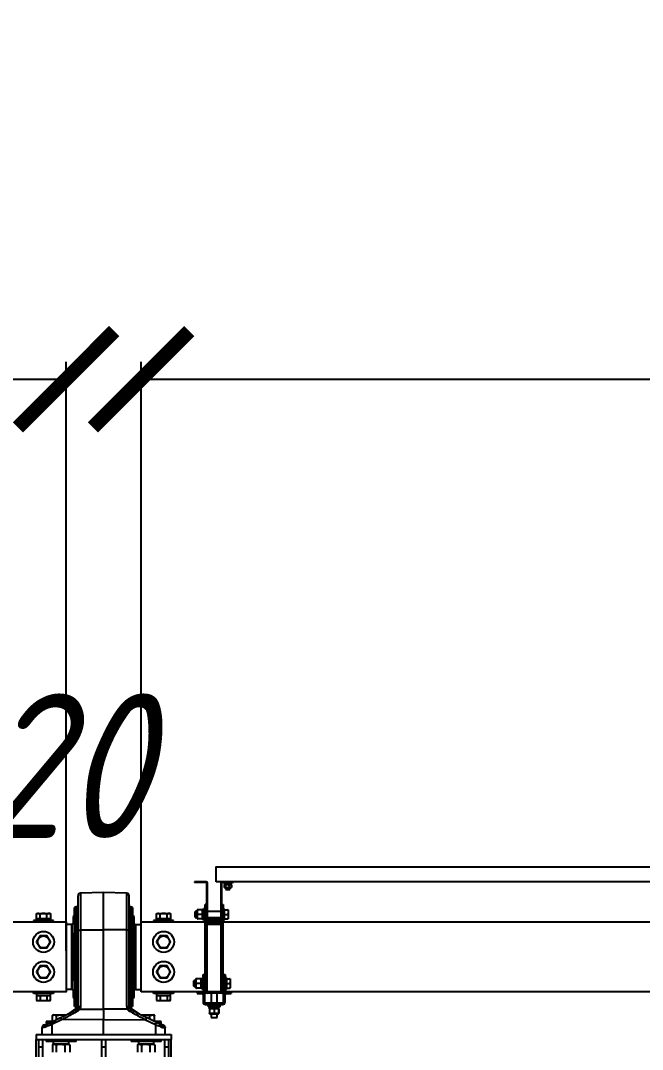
# Model space of a CAD drawing. Header units: millimetres. Extents: x -962 to 79815, y -55582 to 115780.
# Drawn here: x 55814 to 57057, y 105979 to 108034 of the extents above; entities that cross this region are included whole.
import ezdxf
from ezdxf.enums import TextEntityAlignment as Align

# ---------------------------------------------------------------- set-up
doc = ezdxf.new("R2010")
doc.units = ezdxf.units.MM
doc.layers.add('01-Dimension', color=4, linetype='Continuous')
doc.layers.add('03-Text', color=3, linetype='Continuous')
doc.styles.add('GreenexSolar', font='gbeitc.shx', dxfattribs={"width": 0.8, "height": 576.977143})
doc.dimstyles.new('GreenexSolar', dxfattribs={"dimtxt": 3, "dimasz": 1, "dimexe": 0.18, "dimexo": 0.0625, "dimgap": 0.09, "dimtad": 1, "dimtih": 1, "dimtoh": 1, "dimdec": 0, "dimzin": 0, "dimdsep": 46, "dimtxsty": 'GreenexSolar', "dimblk": 'ARCHTICK', "dimcen": 0.09, "dimclrd": 4, "dimclre": 4, "dimclrt": 3, "dimadec": 0, "dimazin": 0, "dimtfac": 1, "dimtdec": 4, "dimtofl": 0, "dimtmove": 0, "dimatfit": 3, "dimfxl": 1, "dimtolj": 1, "dimtzin": 0, "dimarcsym": 0})

# ---------------------------------------------------------------- blocks, each defined once
blk = doc.blocks.new('*U322')
at = {"color": 7, "linetype": 'Continuous', "lineweight": 25}
for p, q in [((-39, 150), (-39, 148.5)), ((-15.7, 150), (-39, 150)), ((-15.7, 148.5), (-39, 148.5)), ((-15.7, 148.5), (-15.7, 150)), ((-14.7, 72.5), (-14.7, 147.5)), ((-13.2, 147.5), (-14.7, 147.5)), ((-13.2, 72.5), (-13.2, 147.5)), ((14.7, 147.5), (13.2, 147.5)), ((13.2, 147.5), (13.2, 72.5)), ((14.7, 147.5), (14.7, 72.5)), ((15.7, 150), (15.7, 148.5)), ((39, 150), (15.7, 150)), ((39, 148.5), (15.7, 148.5)), ((19.5, 148.5), (19.5, 146.9)), ((19.5, 146.9), (35.5, 146.9)), ((20.1, 144), (20.1, 138.8)), ((21.4, 144.8), (20.6, 144.4)), ((21.1, 146.9), (21.1, 144.8)), ((27.5, 144.8), (21.1, 144.8)), ((22.6, 144), (22.6, 138.8)), ((27.5, 144.8), (28.7, 144.8)), ((33.9, 144.8), (28.7, 144.8)), ((29.9, 144), (29.9, 138.8)), ((34.4, 144.4), (33.6, 144.8)), ((33.9, 144.8), (33.9, 146.9)), ((34.9, 144), (34.4, 144.3)), ((34.9, 144), (34.9, 138.8)), ((35.5, 146.9), (35.5, 148.5)), ((39, 148.5), (39, 150)), ((20.6, 138.5), (21.4, 138)), ((21.4, 138), (33.6, 138)), ((23.5, 138), (23.5, 134.8)), ((23.5, 134.8), (24.3, 134)), ((23.5, 134.8), (31.5, 134.8)), ((30.7, 134), (24.3, 134)), ((30.7, 134), (31.5, 134.8)), ((31.5, 134.8), (31.5, 138)), ((33.6, 138), (34.4, 138.5)), ((34.4, 138.5), (34.9, 138.8)), ((-16, 104.4), (-17.8, 104.4)), ((-17.8, 96.1), (-17.8, 104.4)), ((-16, 96.1), (-16, 104.4)), ((16, 104.4), (17.8, 104.4)), ((16, 104.4), (16, 96.1)), ((17.8, 104.4), (17.8, 96.1)), ((-37.6, 91), (-38.2, 90.4)), ((-38.2, 79.6), (-38.2, 90.4)), ((-34.2, 91), (-37.6, 91)), ((-37.6, 91), (-37.6, 79)), ((-34, 94), (-34.2, 93.6)), ((-34.2, 93.6), (-34.2, 77.5)), ((-24.4, 94), (-33.2, 94)), ((-24.4, 85), (-33.2, 85)), ((-23.4, 93.6), (-23.6, 94)), ((-20.3, 94.5), (-23.4, 94.5)), ((-23.4, 75.4), (-23.4, 94.5)), ((-17.8, 97), (-20.3, 97)), ((-20.3, 96.7), (-20.3, 97)), ((-20.3, 73), (-20.3, 96.7)), ((-17.8, 96.7), (-17.8, 97)), ((-17.8, 73), (-17.8, 96.7)), ((-16, 96.1), (-17.8, 96.1)), ((-17.8, 80.3), (-17.8, 96.1)), ((-16, 80.3), (-16, 96.1)), ((-14.7, 91), (-16, 91)), ((13.2, 91), (-13.2, 91)), ((16, 91), (14.7, 91)), ((16, 96.1), (17.8, 96.1)), ((16, 96.1), (16, 80.3)), ((20.3, 97), (17.8, 97)), ((17.8, 96.1), (17.8, 80.3)), ((20.3, 96.7), (20.3, 97)), ((20.3, 73), (20.3, 96.7)), ((20.9, 93.8), (20.3, 93.2)), ((20.9, 85), (20.9, 94)), ((20.9, 94), (27.3, 94)), ((20.9, 85), (27.3, 85)), ((20.9, 76), (20.9, 85)), ((27.3, 94), (27.8, 89.5)), ((27.8, 89.5), (27.3, 85)), ((27.3, 85), (27.8, 80.5)), ((27.8, 94), (27.8, 89.5)), ((27.8, 89.5), (27.8, 80.5)), ((-38.2, 79.6), (-37.6, 79)), ((-37.6, 79), (-34.2, 79)), ((-34.2, 77.5), (-34.2, 76.4)), ((-34.2, 76.4), (-34, 76)), ((-24.4, 76), (-33.2, 76)), ((-23.6, 76), (-23.4, 76.4)), ((-23.4, 75.4), (-20.3, 75.4)), ((-20.3, 73), (-17.8, 73)), ((-16, 80.3), (-17.8, 80.3)), ((-17.8, 69.8), (-17.8, 80.3)), ((-16, 69.8), (-17.8, 69.8)), ((-17.8, -69.8), (-17.8, 69.8)), ((-16, 69.8), (-16, 80.3)), ((-16, 79), (-14.7, 79)), ((-14.7, 72.5), (-13.2, 72.5)), ((-14, 64.9), (-14, 66.7)), ((14, 66.7), (-14, 66.7)), ((-14, -72.4), (-14, 64.9)), ((14, 64.9), (-14, 64.9)), ((-13.2, 79), (13.2, 79)), ((-12.2, 71.5), (-12.2, 70)), ((12.2, 71.5), (-12.2, 71.5)), ((12.2, 70), (-12.2, 70)), ((-11.1, 74), (-11.1, 79)), ((-9.1, 74), (-11.1, 74)), ((-9.1, 74), (-9.1, 79)), ((-9, 74.1), (-9.1, 74.1)), ((-9, 74.1), (-9, 79)), ((0, 74.1), (-9, 74.1)), ((-8.8, 74.1), (-8.2, 73.5)), ((-8.6, 73.5), (-8.6, 71.5)), ((-8.6, 73.5), (8.6, 73.5)), ((-6, 70), (-6, 66.7)), ((0, 74.1), (0, 79)), ((9, 74.1), (0, 74.1)), ((6, 66.7), (6, 70)), ((8.2, 73.5), (8.8, 74.1)), ((8.6, 73.5), (8.6, 71.5)), ((9, 74.1), (9, 79)), ((9.1, 74.1), (9, 74.1)), ((9.1, 79), (9.1, 74)), ((9.1, 74), (11.1, 74)), ((11.1, 79), (11.1, 74)), ((12.2, 70), (12.2, 71.5)), ((13.2, 72.5), (14.7, 72.5)), ((14, 64.9), (14, 66.7)), ((14, -72.4), (14, 64.9)), ((14.7, 79), (16, 79)), ((16, 80.3), (17.8, 80.3)), ((16, 80.3), (16, 69.8)), ((16, 69.8), (17.8, 69.8)), ((17.8, 80.3), (17.8, 69.8)), ((17.8, 73), (20.3, 73)), ((17.8, -69.8), (17.8, 69.8)), ((20.3, 76.8), (20.9, 76.2)), ((20.9, 76), (27.3, 76)), ((27.8, 80.5), (27.3, 76)), ((27.8, 80.5), (27.8, 76)), ((-22, -41), (-22.6, -41)), ((-22.6, -65), (-22.6, -41)), ((-22, -40), (-22, -35)), ((-22, -35), (-19, -35)), ((-19, -40), (-22, -40)), ((-22, -40), (-22, -90)), ((-19, -35), (-19, -40)), ((-19, -40), (-19, -90)), ((19, -40), (19, -35)), ((19, -35), (22, -35)), ((22, -40), (19, -40)), ((19, -90), (19, -40)), ((22, -35), (22, -40)), ((22, -90), (22, -40)), ((24.5, -41), (22, -41)), ((24.5, -65), (24.5, -41)), ((-39.9, -47), (-40.5, -47.6)), ((-40.5, -58.4), (-40.5, -47.6)), ((-40.5, -58.4), (-39.9, -59)), ((-36.5, -47), (-39.9, -47)), ((-39.9, -47), (-39.9, -59)), ((-39.9, -59), (-36.5, -59)), ((-36.3, -44), (-36.5, -44.4)), ((-36.5, -44.4), (-36.5, -53.2)), ((-36.5, -53.2), (-36.5, -61.6)), ((-36.5, -61.6), (-36.3, -62)), ((-36.2, -44), (-35.5, -43.9)), ((-26.7, -43.9), (-35.5, -43.9)), ((-26.7, -44.1), (-35.5, -44.1)), ((-26.7, -53.3), (-35.5, -53.3)), ((-26.7, -43.9), (-26, -44)), ((-25.7, -44.4), (-25.9, -44)), ((-25.9, -62), (-25.7, -61.6)), ((-22.6, -43.5), (-25.7, -43.5)), ((-25.7, -62.6), (-25.7, -43.5)), ((-17.8, -47), (-19, -47)), ((-19, -59), (-17.8, -59)), ((19, -47), (17.8, -47)), ((17.8, -59), (19, -59)), ((25.1, -44.2), (24.5, -44.8)), ((24.5, -61.2), (25.1, -61.8)), ((25.1, -43.9), (31.5, -43.9)), ((25.1, -44.1), (25.1, -43.9)), ((25.1, -44.1), (31.5, -44.1)), ((25.1, -53.3), (25.1, -44.1)), ((25.1, -53.3), (31.5, -53.3)), ((25.1, -62.1), (25.1, -53.3)), ((31.5, -43.9), (31.6, -43.9)), ((32, -44), (31.5, -44.1)), ((31.5, -44.1), (32, -48.7)), ((32, -48.7), (31.5, -53.3)), ((32, -44), (32, -48.7)), ((32, -44), (32, -44)), ((32, -48.7), (32, -57.7)), ((32, -57.7), (32, -62)), ((-36.3, -62), (-36.3, -62)), ((-26.7, -62.1), (-35.5, -62.1)), ((-34, -70), (-34, -73)), ((-34, -70), (-24, -70)), ((-34, -73), (-24, -73)), ((-25.9, -62), (-25.9, -62)), ((-25.7, -62.6), (-22.6, -62.6)), ((-24, -73), (-24, -70)), ((-22.6, -65), (-22, -65)), ((14, -72.4), (-14, -72.4)), ((-6, -72.4), (-6, -92)), ((6, -92), (6, -72.4)), ((22, -65), (24.5, -65)), ((24, -73), (24, -70)), ((24, -70), (34, -70)), ((24, -73), (34, -73)), ((25.1, -62.1), (31.5, -62.1)), ((31.5, -62.1), (32, -62)), ((34, -70), (34, -73)), ((-22, -90), (-19, -90)), ((-17, -92), (-17, -95)), ((-17, -92), (17, -92)), ((-17, -95), (17, -95)), ((-12, -97.1), (-12, -99.6)), ((12, -97.1), (-12, -97.1)), ((12, -99.6), (-12, -99.6)), ((-9.6, -99.6), (-9.6, -102.7)), ((9.6, -102.7), (-9.6, -102.7)), ((-8.6, -102.7), (-9, -102.9)), ((-6, -95), (-6, -97.1)), ((6, -97.1), (6, -95)), ((9, -102.9), (8.6, -102.7)), ((9.6, -102.7), (9.6, -99.6)), ((12, -99.6), (12, -97.1)), ((17, -95), (17, -92)), ((19, -90), (22, -90)), ((-9.2, -103.7), (-9.2, -112.5)), ((-9, -102.9), (-9, -102.9)), ((-9, -103.7), (-9, -112.5)), ((-9, -113.3), (-8.6, -113.5)), ((-9, -113.3), (-9, -113.3)), ((-8.6, -113.5), (0, -113.5)), ((-6, -113.5), (-6, -120.9)), ((-6, -120.9), (-5.4, -121.5)), ((-6, -120.9), (6, -120.9)), ((5.4, -121.5), (-5.4, -121.5)), ((0, -103.7), (0, -112.5)), ((0, -113.5), (8.6, -113.5)), ((5.4, -121.5), (6, -120.9)), ((6, -120.9), (6, -113.5)), ((8.6, -113.5), (9, -113.3)), ((9, -102.9), (9, -102.9)), ((9, -103.7), (9, -112.5)), ((9, -103.7), (9.2, -103.7)), ((9.2, -112.5), (9, -112.5)), ((9, -113.3), (9, -113.3)), ((9.2, -103.7), (9.2, -112.5))]:
    blk.add_line(p, q, dxfattribs=at)
at = {"color": 7, "linetype": 'Continuous', "lineweight": 25, "flags": 128}
for points in [[(27.5, 144.8), (27.1, 145.5), (26.7, 146.2), (26.3, 146.9)], [(27.5, 146.9), (27.9, 146.2), (28.3, 145.5), (28.7, 144.8)]]:
    blk.add_lwpolyline(points, dxfattribs=at)
at = {"color": 7, "linetype": 'Continuous', "lineweight": 25}
for centre, radius, start, end in [((-15.7, 147.5), 2.5, 0, 90), ((-15.7, 147.5), 1, 0, 90), ((15.7, 147.5), 2.5, 90, 180), ((15.7, 147.5), 1, 90, 180), ((-12.2, 72.5), 2.5, 180, 270), ((-12.2, 72.5), 1, 180, 270), ((-8.6, 74), 2.5, 180, 270), ((-8.6, 74), 0.5, 180, 270), ((8.6, 74), 2.5, 270, 0), ((8.6, 74), 0.5, 270, 0), ((12.2, 72.5), 1, 270, 0), ((12.2, 72.5), 2.5, 270, 0), ((-24, -75), 5, 66.4218, 90), ((-24, -75), 2, 0, 90), ((24, -75), 5, 90, 113.5782), ((24, -75), 2, 90, 180), ((-17, -90), 5, 180, 270), ((-17, -90), 2, 180, 270), ((17, -90), 2, 270, 0), ((17, -90), 5, 270, 0)]:
    blk.add_arc(centre, radius, start, end, dxfattribs=at)
for centre, major_axis, ratio, start_param, end_param in [((-14, 69.8), (0, 4.87), 0.780501, 1.570796, 3.141593), ((-14, 69.8), (0, 3.09), 0.646833, 1.570796, 3.141593), ((14, 69.8), (0, 3.09), 0.646833, 3.141593, 4.712389), ((14, 69.8), (0, 4.87), 0.780501, 3.141593, 4.712389), ((-14, -69.8), (3.8, 0), 0.692855, 3.141593, 4.712389), ((14, -69.8), (3.8, 0), 0.692855, 4.712389, 6.283185)]:
    blk.add_ellipse(centre, major_axis=major_axis, ratio=ratio, start_param=start_param, end_param=end_param, dxfattribs=at)
for points, knots in [([(20.1, 144), (20.3, 144.2), (20.8, 144.5), (21.6, 144.7), (22.2, 144.3), (22.6, 144)], [0, 0, 0, 0, 0.264872, 0.535502, 1, 1, 1, 1]), ([(22.6, 144), (22.9, 144.1), (24.4, 144.5), (26.9, 144.7), (29, 144.2), (29.9, 144)], [0, 0, 0, 0, 0.1319, 0.636262, 1, 1, 1, 1]), ([(29.9, 144), (30.4, 144.2), (31.2, 144.5), (32.9, 144.7), (34.1, 144.3), (34.9, 144)], [0, 0, 0, 0, 0.264964, 0.53545, 1, 1, 1, 1]), ([(22.6, 138.8), (22.3, 138.6), (21.9, 138.3), (21.1, 138.1), (20.5, 138.5), (20.1, 138.8)], [0, 0, 0, 0, 0.264872, 0.535487, 1, 1, 1, 1]), ([(29.9, 138.8), (29, 138.6), (26.9, 138.1), (24.4, 138.3), (22.9, 138.7), (22.6, 138.8)], [0, 0, 0, 0, 0.363738, 0.8681, 1, 1, 1, 1]), ([(34.9, 138.8), (34.4, 138.6), (33.6, 138.3), (31.9, 138.1), (30.7, 138.5), (29.9, 138.8)], [0, 0, 0, 0, 0.264802, 0.535451, 1, 1, 1, 1]), ([(-33.2, 85), (-33.3, 85.4), (-33.7, 86.5), (-34, 88.4), (-34, 91.1), (-33.5, 92.9), (-33.2, 94)], [0, 0, 0, 0, 0.131004, 0.38054, 0.636178, 1, 1, 1, 1]), ([(-33.2, 94), (-33.4, 94), (-33.9, 94), (-33.9, 94), (-34, 94)], [0, 0, 0, 0, 0.529255, 1, 1, 1, 1]), ([(-33.2, 76), (-33.4, 76.8), (-33.9, 78.4), (-34.1, 80.7), (-33.8, 82.9), (-33.4, 84.3), (-33.2, 85)], [0, 0, 0, 0, 0.264605, 0.534949, 0.765344, 1, 1, 1, 1]), ([(-24.4, 94), (-24.1, 92.9), (-23.6, 91.1), (-23.6, 88.4), (-23.9, 86.5), (-24.3, 85.4), (-24.4, 85)], [0, 0, 0, 0, 0.363821, 0.613049, 0.868997, 1, 1, 1, 1]), ([(-23.6, 94), (-23.6, 94), (-23.6, 94), (-23.8, 94), (-24.2, 94), (-24.4, 94)], [0, 0, 0, 0, 0.069976, 0.530727, 1, 1, 1, 1]), ([(-24.4, 85), (-24.2, 84.2), (-23.7, 82.6), (-23.5, 80.3), (-23.8, 78.1), (-24.2, 76.7), (-24.4, 76)], [0, 0, 0, 0, 0.264605, 0.534949, 0.765344, 1, 1, 1, 1]), ([(27.8, 94), (27.7, 94), (27.7, 94), (27.4, 94), (27.3, 94)], [0, 0, 0, 0, 0.746933, 1, 1, 1, 1]), ([(-34, 76), (-34, 76), (-34, 76), (-33.8, 76), (-33.4, 76), (-33.2, 76)], [0, 0, 0, 0, 0.069976, 0.530727, 1, 1, 1, 1]), ([(-24.4, 76), (-24.2, 76), (-23.7, 76), (-23.7, 76), (-23.6, 76)], [0, 0, 0, 0, 0.5292553, 1, 1, 1, 1]), ([(27.3, 76), (27.4, 76), (27.7, 76), (27.7, 76), (27.8, 76)], [0, 0, 0, 0, 0.253067, 1, 1, 1, 1]), ([(-35.5, -44.1), (-35.6, -44.1), (-35.9, -44.1), (-36.3, -44), (-36.2, -44), (-36.2, -44)], [0, 0, 0, 0, 0.2511123, 0.7294317, 1, 1, 1, 1]), ([(-35.5, -53.3), (-35.7, -52.5), (-36.2, -50.9), (-36.4, -48.5), (-36.1, -46.2), (-35.7, -44.8), (-35.5, -44.1)], [0, 0, 0, 0, 0.264605, 0.534949, 0.765344, 1, 1, 1, 1]), ([(-35.5, -62.1), (-35.7, -61.4), (-36.2, -59.8), (-36.4, -57.5), (-36.1, -55.3), (-35.7, -53.9), (-35.5, -53.3)], [0, 0, 0, 0, 0.264605, 0.534949, 0.765344, 1, 1, 1, 1]), ([(-26, -44), (-26, -44), (-25.9, -44), (-26.2, -44.1), (-26.6, -44.1), (-26.7, -44.1)], [0, 0, 0, 0, 0.258252, 0.74888, 1, 1, 1, 1]), ([(-26.7, -44.1), (-26.5, -44.9), (-26, -46.5), (-25.8, -48.9), (-26.1, -51.2), (-26.5, -52.6), (-26.7, -53.3)], [0, 0, 0, 0, 0.264605, 0.534949, 0.765344, 1, 1, 1, 1]), ([(-26.7, -53.3), (-26.5, -54), (-26, -55.6), (-25.8, -57.9), (-26.1, -60.1), (-26.5, -61.4), (-26.7, -62.1)], [0, 0, 0, 0, 0.264605, 0.534949, 0.765344, 1, 1, 1, 1]), ([(31.5, -53.3), (31.6, -53.6), (31.9, -55.1), (31.9, -56.6), (32, -57.7)], [0, 0, 0, 0, 0.2530667, 1, 1, 1, 1]), ([(32, -57.7), (31.9, -59.1), (31.8, -60.6), (31.5, -62.1), (31.5, -62.1)], [0, 0, 0, 0, 0.973005, 1, 1, 1, 1]), ([(-36.2, -62), (-36.2, -62), (-36.3, -62), (-35.9, -62.1), (-35.6, -62.1), (-35.5, -62.1)], [0, 0, 0, 0, 0.19146, 0.726267, 1, 1, 1, 1]), ([(-26.7, -62.1), (-26.6, -62.1), (-26.3, -62.1), (-25.9, -62), (-26, -62), (-26, -62)], [0, 0, 0, 0, 0.273726, 0.795121, 1, 1, 1, 1]), ([(-9.2, -103.7), (-9.2, -103.5), (-9.1, -103.1), (-9, -103), (-9, -103)], [0, 0, 0, 0, 0.578358, 1, 1, 1, 1]), ([(-9, -113.3), (-9, -113.2), (-9.1, -113.1), (-9.2, -112.7), (-9.2, -112.5)], [0, 0, 0, 0, 0.487354, 1, 1, 1, 1]), ([(-9, -103.7), (-8.2, -103.5), (-6.6, -103), (-4.3, -102.8), (-2.1, -103.1), (-0.7, -103.5), (0, -103.7)], [0, 0, 0, 0, 0.264605, 0.534949, 0.765344, 1, 1, 1, 1]), ([(-9, -103), (-9, -103), (-9, -102.9), (-9, -103.2), (-9, -103.6), (-9, -103.7)], [0, 0, 0, 0, 0.226291, 0.738059, 1, 1, 1, 1]), ([(0, -112.5), (-0.8, -112.7), (-2.4, -113.2), (-4.7, -113.4), (-6.9, -113.1), (-8.3, -112.7), (-9, -112.5)], [0, 0, 0, 0, 0.264605, 0.534949, 0.765344, 1, 1, 1, 1]), ([(-9, -112.5), (-9, -112.6), (-9, -112.9), (-9, -113.3), (-9, -113.2), (-9, -113.2)], [0, 0, 0, 0, 0.261933, 0.760864, 1, 1, 1, 1]), ([(0, -103.7), (0.8, -103.5), (2.4, -103), (4.7, -102.8), (6.9, -103.1), (8.3, -103.5), (9, -103.7)], [0, 0, 0, 0, 0.264605, 0.534949, 0.765344, 1, 1, 1, 1]), ([(9, -112.5), (8.2, -112.7), (6.6, -113.2), (4.3, -113.4), (2.1, -113.1), (0.7, -112.7), (0, -112.5)], [0, 0, 0, 0, 0.264605, 0.534949, 0.765344, 1, 1, 1, 1]), ([(9, -103.7), (9, -103.6), (9, -103.3), (9, -102.9), (9, -103), (9, -103)], [0, 0, 0, 0, 0.261933, 0.760864, 1, 1, 1, 1]), ([(9.2, -103.7), (9.2, -103.5), (9.1, -103.1), (9, -103), (9, -103)], [0, 0, 0, 0, 0.578358, 1, 1, 1, 1]), ([(9, -113.2), (9, -113.2), (9, -113.3), (9, -113), (9, -112.6), (9, -112.5)], [0, 0, 0, 0, 0.226291, 0.738059, 1, 1, 1, 1]), ([(9, -113.3), (9, -113.2), (9.1, -113.1), (9.2, -112.7), (9.2, -112.5)], [0, 0, 0, 0, 0.487354, 1, 1, 1, 1])]:
    blk.add_open_spline(points, degree=3, knots=knots, dxfattribs=at)
blk = doc.blocks.new('*U107')
at = {"color": 7, "linetype": 'Continuous', "lineweight": 25}
for p, q in [((0, 128.5), (-46.1, 127.3)), ((46.1, 127.3), (0, 128.5)), ((0, 54.3), (0, 128.5)), ((-51, 51.7), (-51, 122.3)), ((51, 51.7), (51, 122.3)), ((-58, 0), (-58, 99)), ((-54.7, 99.7), (-56.3, 99.5)), ((56.3, 99.5), (54.7, 99.7)), ((58, 99), (58, 0)), ((-64, 64.2), (-64, 48.6)), ((-63.5, 64.2), (-63.5, 48.6)), ((-62.5, 47.1), (-62.5, 65.3)), ((-58, 82.1), (-61, 81)), ((-61, 81), (-61, 68)), ((61, 81), (58, 82.1)), ((61, 68), (61, 81)), ((62.5, 47.1), (62.5, 65.3)), ((63.5, 48.6), (63.5, 64.2)), ((64, 64.2), (64, 48.6)), ((-64, 46.2), (-64, -46.2)), ((-61.4, 46.2), (-64, 46.2)), ((-61, 44.2), (-61, -44.2)), ((-51, -101.2), (-51, 51.7)), ((-46.1, 53.8), (0, 54.3)), ((-46.1, 53.8), (-46.1, -99.1)), ((0, -104.1), (0, 54.3)), ((46.1, 53.8), (0, 54.3)), ((46.1, 53.8), (46.1, -99.1)), ((51, -101.2), (51, 51.7)), ((61, -44.2), (61, 44.2)), ((61.4, 46.2), (64, 46.2)), ((64, 46.2), (64, -46.2)), ((-56.3, 0), (-58, 0)), ((-58, -99), (-58, 0)), ((-56.3, 0), (-54.7, 0)), ((-51, 0), (-54.7, 0)), ((51, 0), (54.7, 0)), ((56.3, 0), (54.7, 0)), ((56.3, 0), (58, 0)), ((58, 0), (58, -99)), ((-61.4, -46.2), (-64, -46.2)), ((-64, -48.6), (-64, -64.2)), ((-63.5, -48.6), (-63.5, -64.2)), ((-62.5, -65.3), (-62.5, -47.1)), ((61.4, -46.2), (64, -46.2)), ((62.5, -65.3), (62.5, -47.1)), ((63.5, -64.2), (63.5, -48.6)), ((64, -48.6), (64, -64.2)), ((-61, -68), (-61, -81)), ((-61, -81), (-58, -82.1)), ((58, -82.1), (61, -81)), ((61, -81), (61, -68)), ((-53.2, -101.7), (-71.5, -114.1)), ((-56.3, -99.5), (-54.7, -99.7)), ((-51.3, -102.8), (-51, -101.2)), ((51.3, -102.8), (51, -101.2)), ((53.2, -101.7), (71.5, -114.1)), ((54.7, -99.7), (56.3, -99.5)), ((-105.6, -130.8), (-86, -121.2)), ((-102.1, -128.6), (-102.1, -116.7)), ((-99.8, -115.9), (-101.6, -116.5)), ((-99.8, -115.9), (-98.2, -115.9)), ((-98.2, -115.9), (-85.8, -115.9)), ((-94.4, -125.3), (-94.4, -116.7)), ((-85.8, -115.9), (-75.1, -115.9)), ((-77.3, -116.9), (-77.3, -116.7)), ((-51.8, -103.7), (-51.3, -102.8)), ((-47.8, -104.4), (0, -104.1)), ((47.8, -104.4), (0, -104.1)), ((51.8, -103.7), (51.3, -102.8)), ((75, -115.9), (84.2, -115.9)), ((84.2, -115.9), (97.4, -115.9)), ((105.6, -130.8), (86, -121.2)), ((92.7, -124.5), (92.7, -116.7)), ((97.4, -115.9), (99.8, -115.9)), ((101.6, -116.5), (99.8, -115.9)), ((102.1, -116.7), (101.6, -116.5)), ((102.1, -128.6), (102.1, -116.7)), ((-123, -155), (-123, -140.9)), ((-115, -129.1), (-115, -133.1)), ((-102.2, -129.1), (-115, -129.1)), ((-110.4, -133.1), (-115, -133.1)), ((-113.2, -134.6), (-113.4, -134.8)), ((-112.5, -134.2), (-113.3, -134.7)), ((-112.4, -134.1), (-112.5, -134.2)), ((-83.9, -125.7), (-103.5, -135.2)), ((-103.5, -135.2), (-103.5, -155)), ((-101.1, -128.6), (-102.1, -128.6)), ((0, -125.2), (-83.9, -125.7)), ((0, -125.2), (83.9, -125.7)), ((0, -155), (0, -125.2)), ((83.9, -125.7), (103.5, -135.2)), ((102.1, -128.6), (101.1, -128.6)), ((115, -129.1), (102.2, -129.1)), ((103.5, -135.2), (103.5, -155)), ((115, -133.1), (110.5, -133.1)), ((113.3, -134.7), (112.5, -134.2)), ((113.4, -134.8), (113.2, -134.6)), ((113.2, -134.6), (113.2, -134.7)), ((115, -133.1), (115, -129.1)), ((122.9, -140.9), (123, -140.9)), ((123, -155), (123, -140.9)), ((-135, -155), (-135, -165)), ((-135, -155), (135, -155)), ((135, -155), (135, -165)), ((-135, -165), (135, -165)), ((-135, -330), (-135, -165)), ((-130, -165), (-130, -180)), ((-122, -180), (-130, -180)), ((-130, -180), (-130, -315)), ((-122, -165), (-122, -180)), ((-122, -180), (-122, -315)), ((-115, -165), (-115, -169)), ((-103.3, -169), (-115, -169)), ((-55, -169), (-103.3, -169)), ((-102.3, -175.6), (-102.3, -190.4)), ((-99.6, -174), (-101.8, -175.3)), ((-100.5, -169), (-100.5, -174)), ((-69.5, -174), (-100.5, -174)), ((-94.5, -175.6), (-94.5, -190.4)), ((-77.2, -175.6), (-77.2, -190.4)), ((-68.2, -175.3), (-70.4, -174)), ((-69.5, -174), (-69.5, -169)), ((-67.7, -175.6), (-68.2, -175.3)), ((-67.7, -175.6), (-67.7, -190.4)), ((-55, -169), (-55, -165)), ((-4, -165), (-4, -180)), ((4, -180), (-4, -180)), ((-4, -180), (-4, -315)), ((4, -165), (4, -180)), ((4, -180), (4, -315)), ((55, -165), (55, -169)), ((66.7, -169), (55, -169)), ((115, -169), (66.7, -169)), ((67.7, -175.6), (67.7, -190.4)), ((70.4, -174), (68.2, -175.3)), ((69.5, -169), (69.5, -174)), ((100.5, -174), (69.5, -174)), ((75.5, -175.6), (75.5, -190.4)), ((92.8, -175.6), (92.8, -190.4)), ((101.8, -175.3), (99.6, -174)), ((100.5, -174), (100.5, -169)), ((102.3, -175.6), (101.8, -175.3)), ((102.3, -175.6), (102.3, -190.4)), ((115, -169), (115, -165)), ((122, -165), (122, -180)), ((130, -180), (122, -180)), ((122, -180), (122, -315)), ((130, -165), (130, -180)), ((130, -180), (130, -315)), ((135, -330), (135, -165))]:
    blk.add_line(p, q, dxfattribs=at)
at = {"color": 8, "linetype": 'Continuous', "lineweight": 25}
for p, q in [((-46.1, 127.3), (-46.1, 53.8)), ((46.1, 127.3), (46.1, 53.8)), ((-56.3, 99.5), (-56.3, 0)), ((-54.7, 0), (-54.7, 99.7)), ((54.7, 99.7), (54.7, 0)), ((56.3, 0), (56.3, 99.5)), ((-56.3, 0), (-56.3, -99.5)), ((-54.7, -99.7), (-54.7, 0)), ((54.7, 0), (54.7, -99.7)), ((56.3, -99.5), (56.3, 0)), ((-53.2, -101.7), (-53.1, -101.7))]:
    blk.add_line(p, q, dxfattribs=at)
for p, q in [((-133.9, 77), (-133.9, 87)), ((-133.9, 87), (-106.1, 87)), ((-133.9, 86.1), (-131.8, 87)), ((-126.9, 77), (-126.9, 86.1)), ((-113.1, 77), (-113.1, 87)), ((-106.1, 86.1), (-108.2, 87)), ((-106.1, 87), (-106.1, 77)), ((106.1, 77), (106.1, 87)), ((106.1, 87), (133.9, 87)), ((106.1, 86.1), (108.2, 87)), ((113.1, 77), (113.1, 86.1)), ((126.9, 77), (126.9, 87)), ((133.9, 86.1), (131.8, 87)), ((133.9, 87), (133.9, 77)), ((-100, 73), (-140, 73)), ((-140, 73), (-140, 70)), ((-133.9, 73), (-133.9, 77)), ((-133.9, 77), (-106.1, 77)), ((-106.1, 77), (-106.1, 73)), ((-100, 70), (-100, 73)), ((-64, 65), (-75, 65)), ((64, 65), (75, 65)), ((140, 73), (100, 73)), ((100, 73), (100, 70)), ((106.1, 73), (106.1, 77)), ((106.1, 77), (133.9, 77)), ((133.9, 77), (133.9, 73)), ((140, 70), (140, 73)), ((-140, -73), (-140, -70)), ((-100, -73), (-140, -73)), ((-133.9, -73), (-133.9, -77)), ((-133.9, -77), (-106.1, -77)), ((-133.9, -77), (-133.9, -87)), ((-126.9, -77), (-126.9, -86.1)), ((-113.1, -77), (-113.1, -87)), ((-106.1, -77), (-106.1, -73)), ((-106.1, -87), (-106.1, -77)), ((-100, -70), (-100, -73)), ((-64, -65), (-75, -65)), ((64, -65), (75, -65)), ((100, -73), (100, -70)), ((140, -73), (100, -73)), ((106.1, -73), (106.1, -77)), ((106.1, -77), (133.9, -77)), ((106.1, -77), (106.1, -87)), ((113.1, -77), (113.1, -86.1)), ((126.9, -77), (126.9, -87)), ((133.9, -77), (133.9, -73)), ((133.9, -87), (133.9, -77)), ((140, -70), (140, -73)), ((-133.9, -86.1), (-131.8, -87)), ((-133.9, -87), (-106.1, -87)), ((-106.1, -86.1), (-108.2, -87)), ((106.1, -86.1), (108.2, -87)), ((106.1, -87), (133.9, -87)), ((133.9, -86.1), (131.8, -87))]:
    blk.add_line(p, q)
for points in [[(-126.9, 42), (-133.9, 30), (-126.9, 18), (-113.1, 18), (-106.1, 30), (-113.1, 42)], [(113.1, 42), (106.1, 30), (113.1, 18), (126.9, 18), (133.9, 30), (126.9, 42)], [(-126.9, -18), (-133.9, -30), (-126.9, -42), (-113.1, -42), (-106.1, -30), (-113.1, -18)], [(113.1, -18), (106.1, -30), (113.1, -42), (126.9, -42), (133.9, -30), (126.9, -18)]]:
    blk.add_lwpolyline(points, close=True)
at = {"color": 7, "linetype": 'Continuous', "lineweight": 25, "flags": 128}
for points in [[(-51, 51.7), (-50.9, 52.1), (-50.6, 52.5), (-50.2, 52.8), (-49.6, 53.2), (-48.8, 53.4), (-48, 53.6), (-47.1, 53.7), (-46.1, 53.8)], [(51, 51.7), (50.9, 52.1), (50.6, 52.5), (50.2, 52.8), (49.6, 53.2), (48.8, 53.4), (48, 53.6), (47.1, 53.7), (46.1, 53.8)], [(-51.3, -102.8), (-51.1, -102.5), (-50.8, -102.3), (-50.4, -102.1), (-49.8, -102.1), (-49.1, -102), (-48.4, -102.1), (-47.6, -102.3), (-46.8, -102.5)], [(-51, -101.2), (-50.9, -100.8), (-50.6, -100.4), (-50.2, -100), (-49.6, -99.7), (-48.8, -99.4), (-48, -99.2), (-47.1, -99.1), (-46.1, -99.1)], [(51, -101.2), (50.9, -100.8), (50.6, -100.4), (50.2, -100), (49.6, -99.7), (48.8, -99.4), (48, -99.2), (47.1, -99.1), (46.1, -99.1)], [(51.3, -102.8), (51.1, -102.5), (50.8, -102.3), (50.4, -102.1), (49.8, -102.1), (49.1, -102), (48.4, -102.1), (47.6, -102.3), (46.8, -102.5)], [(-51.8, -103.7), (-51.6, -103.5), (-51.3, -103.4), (-50.9, -103.4), (-50.4, -103.4), (-49.8, -103.5), (-49.1, -103.7), (-48.5, -104), (-47.8, -104.4)], [(51.8, -103.7), (51.6, -103.5), (51.3, -103.4), (50.9, -103.4), (50.4, -103.4), (49.8, -103.5), (49.1, -103.7), (48.5, -104), (47.8, -104.4)], [(-122.9, -139.7), (-122.9, -139.9), (-123, -140.9)], [(-118.1, -135.9), (-119.1, -136), (-120, -136.3)], [(118.1, -135.9), (119.1, -136), (120, -136.3)], [(122.9, -139.7), (122.9, -139.9), (123, -140.9)]]:
    blk.add_lwpolyline(points, dxfattribs=at)
for centre in [(-120, 30), (120, 30), (-120, -30), (120, -30)]:
    blk.add_circle(centre, 21)
at = {"color": 7, "linetype": 'Continuous', "lineweight": 25}
for centre in [(-120, 30), (120, 30), (-120, -30), (120, -30)]:
    blk.add_circle(centre, 12, dxfattribs=at)
for centre, radius, start, end in [((-46, 122.3), 5, 91.5, 180), ((46, 122.3), 5, 0, 88.5), ((-55, 103.7), 4, 275, 0), ((55, 103.7), 4, 180, 265), ((-56, 95.5), 4, 95, 120), ((56, 95.5), 4, 60, 85), ((-64, 68), 3, 270.75, 329.402), ((-64, 67.9), 3.74, 270.5914, 277.3892), ((64, 68), 3, 210.598, 269.25), ((64, 67.9), 3.74, 262.6108, 269.4086), ((-64, 53.5), 4.93, 270.444, 275.6021), ((64, 53.5), 4.93, 264.3979, 269.556), ((-64, -53.5), 4.93, 84.3979, 89.556), ((64, -53.5), 4.93, 90.444, 95.6021), ((-64, -67.9), 3.74, 82.6108, 89.4086), ((-64, -68), 3, 30.598, 89.25), ((64, -68), 3, 90.75, 149.402), ((64, -67.9), 3.74, 90.5914, 97.3892), ((-56, -95.5), 4, 240, 265), ((-55, -103.7), 4, 45.598, 85), ((55, -103.7), 4, 95, 134.3808), ((56, -95.5), 4, 275, 300), ((-37.4, -101.6), 52.4, 201.9327, 207.3396), ((-57.4, -110.3), 6.01, 19.9279, 53.3036), ((57.4, -110.3), 6.01, 126.6964, 160.0721), ((37.4, -101.6), 52.4, 332.6604, 338.0673), ((-114.3, -140.3), 4.55, 98.6736, 186.3217), ((-110.9, -137.1), 3.33, 116.0142, 130.154), ((-57, -111.2), 52.4, 201.9327, 207.3396), ((57, -111.2), 52.4, 332.6604, 338.0673), ((110.9, -137.1), 3.33, 49.846, 63.9858), ((114.3, -140.3), 4.55, 353.6783, 81.3264)]:
    blk.add_arc(centre, radius, start, end, dxfattribs=at)
for centre, radius, start, end in [((-131.9, 72.3), 14.7, 70.3552, 89.7289), ((-120, 58.6), 28.4, 75.8963, 104.1037), ((-108.1, 72.3), 14.7, 90.2711, 109.6448), ((108.1, 72.3), 14.7, 70.3552, 89.7289), ((120, 58.6), 28.4, 75.8963, 104.1037), ((131.9, 72.3), 14.7, 90.2711, 109.6448), ((-131.9, -72.3), 14.7, 270.2711, 289.6448), ((-120, -58.6), 28.4, 255.8963, 284.1037), ((-108.1, -72.3), 14.7, 250.3552, 269.7289), ((108.1, -72.3), 14.7, 270.2711, 289.6448), ((120, -58.6), 28.4, 255.8963, 284.1037), ((131.9, -72.3), 14.7, 250.3552, 269.7289)]:
    blk.add_arc(centre, radius, start, end)
for points, knots in [([(-64, 65), (-64, 64.9), (-64, 64.9), (-64, 64.4), (-64, 64.2)], [0, 0, 0, 0, 0.5, 1, 1, 1, 1]), ([(-62.5, 65.3), (-62.7, 65.1), (-63, 64.8), (-63.3, 64.5), (-63.5, 64.3), (-63.5, 64.2), (-63.5, 64.2)], [0, 0, 0, 0, 0.500432, 0.750375, 0.875609, 1, 1, 1, 1]), ([(-61.4, 66.4), (-61.6, 66.2), (-61.8, 65.9), (-62.1, 65.5), (-62.4, 65.3), (-62.5, 65.3)], [0, 0, 0, 0, 0.498703, 0.769371, 1, 1, 1, 1]), ([(-61, 68), (-61, 67.7), (-61, 67.2), (-61.3, 66.7), (-61.4, 66.4)], [0, 0, 0, 0, 0.498983, 1, 1, 1, 1]), ([(61.4, 66.4), (61.3, 66.7), (61, 67.2), (61, 67.7), (61, 68)], [0, 0, 0, 0, 0.498604, 1, 1, 1, 1]), ([(62.5, 65.3), (62.4, 65.3), (62.1, 65.5), (61.8, 65.9), (61.6, 66.2), (61.4, 66.4)], [0, 0, 0, 0, 0.230317, 0.500599, 1, 1, 1, 1]), ([(63.5, 64.2), (63.5, 64.2), (63.5, 64.4), (63, 64.8), (62.7, 65.1), (62.5, 65.3)], [0, 0, 0, 0, 0.125144, 0.49956, 1, 1, 1, 1]), ([(64, 65), (64, 64.9), (64, 64.9), (64, 64.4), (64, 64.2)], [0, 0, 0, 0, 0.5, 1, 1, 1, 1]), ([(-64, 48.6), (-64, 48.2), (-64, 47.5), (-64, 46.6), (-64, 46.2)], [0, 0, 0, 0, 0.5, 1, 1, 1, 1]), ([(-63.5, 48.6), (-63.5, 48.5), (-63.5, 48.2), (-63, 47.8), (-62.7, 47.4), (-62.5, 47.1)], [0, 0, 0, 0, 0.125144, 0.49956, 1, 1, 1, 1]), ([(-62.5, 47.1), (-62.4, 47.1), (-62.1, 47), (-61.8, 46.7), (-61.6, 46.4), (-61.4, 46.2)], [0, 0, 0, 0, 0.230317, 0.500599, 1, 1, 1, 1]), ([(-61.4, 46.2), (-61.3, 45.8), (-61, 45.2), (-61, 44.5), (-61, 44.2)], [0, 0, 0, 0, 0.498604, 1, 1, 1, 1]), ([(61, 44.2), (61, 44.5), (61, 45.2), (61.3, 45.8), (61.4, 46.2)], [0, 0, 0, 0, 0.498983, 1, 1, 1, 1]), ([(61.4, 46.2), (61.6, 46.4), (61.8, 46.7), (62.1, 47), (62.4, 47.1), (62.5, 47.1)], [0, 0, 0, 0, 0.498703, 0.769371, 1, 1, 1, 1]), ([(62.5, 47.1), (62.7, 47.4), (63, 47.7), (63.3, 48.1), (63.5, 48.4), (63.5, 48.5), (63.5, 48.6)], [0, 0, 0, 0, 0.500432, 0.750375, 0.875609, 1, 1, 1, 1]), ([(64, 48.6), (64, 48.2), (64, 47.5), (64, 46.6), (64, 46.2)], [0, 0, 0, 0, 0.5, 1, 1, 1, 1]), ([(-64, -46.2), (-64, -46.6), (-64, -47.5), (-64, -48.2), (-64, -48.6)], [0, 0, 0, 0, 0.5, 1, 1, 1, 1]), ([(-62.5, -47.1), (-62.7, -47.4), (-63, -47.7), (-63.3, -48.1), (-63.5, -48.4), (-63.5, -48.5), (-63.5, -48.6)], [0, 0, 0, 0, 0.500432, 0.750375, 0.875609, 1, 1, 1, 1]), ([(-61.4, -46.2), (-61.6, -46.4), (-61.8, -46.7), (-62.1, -47), (-62.4, -47.1), (-62.5, -47.1)], [0, 0, 0, 0, 0.498703, 0.769371, 1, 1, 1, 1]), ([(-61, -44.2), (-61, -44.5), (-61, -45.2), (-61.3, -45.8), (-61.4, -46.2)], [0, 0, 0, 0, 0.498983, 1, 1, 1, 1]), ([(61.4, -46.2), (61.3, -45.8), (61, -45.2), (61, -44.5), (61, -44.2)], [0, 0, 0, 0, 0.498604, 1, 1, 1, 1]), ([(62.5, -47.1), (62.4, -47.1), (62.1, -47), (61.8, -46.7), (61.6, -46.4), (61.4, -46.2)], [0, 0, 0, 0, 0.230317, 0.500599, 1, 1, 1, 1]), ([(63.5, -48.6), (63.5, -48.5), (63.5, -48.2), (63, -47.8), (62.7, -47.4), (62.5, -47.1)], [0, 0, 0, 0, 0.125144, 0.49956, 1, 1, 1, 1]), ([(64, -46.2), (64, -46.6), (64, -47.5), (64, -48.2), (64, -48.6)], [0, 0, 0, 0, 0.5, 1, 1, 1, 1]), ([(-64, -64.2), (-64, -64.4), (-64, -64.9), (-64, -64.9), (-64, -65)], [0, 0, 0, 0, 0.5000001, 1, 1, 1, 1]), ([(-63.5, -64.2), (-63.5, -64.2), (-63.5, -64.4), (-63, -64.8), (-62.7, -65.1), (-62.5, -65.3)], [0, 0, 0, 0, 0.125144, 0.49956, 1, 1, 1, 1]), ([(-62.5, -65.3), (-62.4, -65.3), (-62.1, -65.5), (-61.8, -65.9), (-61.6, -66.2), (-61.4, -66.4)], [0, 0, 0, 0, 0.230317, 0.500599, 1, 1, 1, 1]), ([(-61.4, -66.4), (-61.3, -66.7), (-61, -67.2), (-61, -67.7), (-61, -68)], [0, 0, 0, 0, 0.498604, 1, 1, 1, 1]), ([(61, -68), (61, -67.7), (61, -67.2), (61.3, -66.7), (61.4, -66.4)], [0, 0, 0, 0, 0.498983, 1, 1, 1, 1]), ([(61.4, -66.4), (61.6, -66.2), (61.8, -65.9), (62.1, -65.5), (62.4, -65.3), (62.5, -65.3)], [0, 0, 0, 0, 0.498703, 0.769371, 1, 1, 1, 1]), ([(62.5, -65.3), (62.7, -65.1), (63, -64.8), (63.3, -64.5), (63.5, -64.3), (63.5, -64.2), (63.5, -64.2)], [0, 0, 0, 0, 0.500432, 0.750375, 0.875609, 1, 1, 1, 1]), ([(64, -64.2), (64, -64.4), (64, -64.9), (64, -64.9), (64, -65)], [0, 0, 0, 0, 0.5, 1, 1, 1, 1]), ([(-56, -106.6), (-55.8, -106.2), (-55.4, -105.3), (-54.8, -104.2), (-54.2, -103.2), (-53.7, -102.2), (-53.3, -101.9), (-53.2, -101.7)], [0, 0, 0, 0, 0.192929, 0.387375, 0.563682, 0.807526, 1, 1, 1, 1]), ([(-51, -98.4), (-51, -98.4), (-51, -98.3), (-51.1, -98.5), (-51.1, -98.8), (-51.3, -99.2), (-51.4, -99.6), (-51.7, -100.2), (-52.2, -101), (-52.8, -101.4), (-53.2, -101.7)], [0, 0, 0, 0, 0.041675, 0.22346, 0.379051, 0.447363, 0.510645, 0.631108, 0.753799, 1, 1, 1, 1]), ([(-46.8, -102.5), (-47, -102.9), (-47.2, -103.5), (-47.6, -104.1), (-47.8, -104.4)], [0, 0, 0, 0, 0.562145, 1, 1, 1, 1]), ([(-46.1, -99.1), (-46.2, -99.7), (-46.2, -100.9), (-46.6, -102), (-46.8, -102.5)], [0, 0, 0, 0, 0.559578, 1, 1, 1, 1]), ([(46.1, -99.1), (46.2, -99.7), (46.2, -100.9), (46.6, -102), (46.8, -102.5)], [0, 0, 0, 0, 0.559578, 1, 1, 1, 1]), ([(46.8, -102.5), (47, -102.9), (47.2, -103.5), (47.6, -104.1), (47.8, -104.4)], [0, 0, 0, 0, 0.562145, 1, 1, 1, 1]), ([(53.2, -101.7), (52.8, -101.4), (52.3, -101), (51.8, -100.3), (51.4, -99.7), (51.2, -99.2), (51.1, -98.8), (51, -98.5), (51, -98.5), (51, -98.4)], [0, 0, 0, 0, 0.213798, 0.323561, 0.437735, 0.560527, 0.694924, 0.84187, 1, 1, 1, 1]), ([(56, -106.6), (55.8, -106.2), (55.4, -105.3), (54.8, -104.2), (54.4, -103.3), (54, -102.7), (53.6, -102.1), (53.3, -101.9), (53.2, -101.7)], [0, 0, 0, 0, 0.192859, 0.387228, 0.563462, 0.694003, 0.807601, 1, 1, 1, 1]), ([(-102.1, -116.7), (-101.5, -116.5), (-100.2, -116), (-98.9, -115.9), (-98.2, -115.9)], [0, 0, 0, 0, 0.498113, 1, 1, 1, 1]), ([(-98.2, -115.9), (-97.6, -115.9), (-96.3, -116), (-95, -116.5), (-94.4, -116.7)], [0, 0, 0, 0, 0.497781, 1, 1, 1, 1]), ([(-94.4, -116.7), (-93, -116.5), (-90.1, -116), (-87.3, -115.9), (-85.8, -115.9)], [0, 0, 0, 0, 0.498113, 1, 1, 1, 1]), ([(-86, -121.2), (-82.9, -119.7), (-76.8, -116.7), (-68.4, -112.6), (-60.7, -108.9), (-56.1, -106.6), (-53.8, -105.5)], [0, 0, 0, 0, 0.284259, 0.567071, 0.785927, 1, 1, 1, 1]), ([(-85.8, -115.9), (-84.4, -115.9), (-81.5, -116), (-78.7, -116.5), (-77.3, -116.7)], [0, 0, 0, 0, 0.4977806, 1, 1, 1, 1]), ([(-51.7, -108.3), (-53, -109), (-55.6, -110.4), (-59.5, -112.5), (-63.5, -114.6), (-67.5, -116.8), (-71.6, -119), (-75.5, -121.1), (-79.7, -123.4), (-82.4, -124.9), (-83.9, -125.7)], [0, 0, 0, 0, 0.118601, 0.243925, 0.364354, 0.493519, 0.613258, 0.746377, 0.856705, 1, 1, 1, 1]), ([(-77.3, -116.7), (-76.9, -116.6), (-76.5, -116.4), (-76, -116.3), (-76, -116.3)], [0, 0, 0, 0, 0.951288, 1, 1, 1, 1]), ([(-53.8, -105.5), (-53.4, -105.3), (-52.6, -104.8), (-52.1, -104.1), (-51.8, -103.7)], [0, 0, 0, 0, 0.48519, 1, 1, 1, 1]), ([(-47.8, -104.4), (-48.3, -105.1), (-49.3, -106.7), (-50.9, -107.7), (-51.7, -108.3)], [0, 0, 0, 0, 0.501853, 1, 1, 1, 1]), ([(0, -104.1), (0, -105.9), (0, -109.7), (0, -115.2), (0, -120.4), (0, -123.6), (0, -125.2)], [0, 0, 0, 0, 0.279267, 0.560176, 0.780733, 1, 1, 1, 1]), ([(47.8, -104.4), (48.3, -105.1), (49.3, -106.7), (50.9, -107.7), (51.7, -108.3)], [0, 0, 0, 0, 0.501853, 1, 1, 1, 1]), ([(51.7, -108.3), (53, -109), (55.6, -110.4), (59.5, -112.5), (63.5, -114.6), (67.5, -116.8), (71.6, -119), (75.5, -121.1), (79.7, -123.4), (82.4, -124.9), (83.9, -125.7)], [0, 0, 0, 0, 0.118602, 0.243925, 0.364357, 0.493519, 0.613261, 0.746377, 0.856707, 1, 1, 1, 1]), ([(53.8, -105.5), (53.4, -105.3), (52.6, -104.8), (52.1, -104.1), (51.8, -103.7)], [0, 0, 0, 0, 0.48519, 1, 1, 1, 1]), ([(86, -121.2), (82.9, -119.7), (76.8, -116.7), (68.4, -112.6), (60.7, -108.9), (56.1, -106.6), (53.8, -105.5)], [0, 0, 0, 0, 0.284259, 0.567071, 0.785927, 1, 1, 1, 1]), ([(76.5, -116.6), (77.6, -116.4), (80.2, -116), (82.7, -115.9), (84.2, -115.9)], [0, 0, 0, 0, 0.440461, 1, 1, 1, 1]), ([(84.2, -115.9), (85.6, -115.9), (88.5, -116), (91.3, -116.5), (92.7, -116.7)], [0, 0, 0, 0, 0.4977806, 1, 1, 1, 1]), ([(92.7, -116.7), (93.1, -116.6), (94.7, -116.1), (96.2, -116), (97.4, -115.9)], [0, 0, 0, 0, 0.253067, 1, 1, 1, 1]), ([(97.4, -115.9), (98.2, -115.9), (99.7, -116), (101.3, -116.4), (102.1, -116.7), (102.1, -116.7)], [0, 0, 0, 0, 0.484448, 0.973031, 1, 1, 1, 1]), ([(-118.9, -140.8), (-119.5, -140.8), (-120.8, -140.8), (-122, -140.9), (-122.9, -140.9), (-123, -140.9), (-123, -140.9)], [0, 0, 0, 0, 0.256987, 0.509315, 0.756985, 1, 1, 1, 1]), ([(-119.9, -136.3), (-120.4, -136.5), (-121.3, -137), (-122.2, -138.1), (-122.9, -139.5), (-122.9, -140.4), (-122.9, -140.9)], [0, 0, 0, 0, 0.253694, 0.51198, 0.763833, 1, 1, 1, 1]), ([(-112.5, -138.5), (-113.1, -138.9), (-114.2, -139.5), (-115.9, -140.2), (-117.5, -140.7), (-118.4, -140.8), (-118.9, -140.8)], [0, 0, 0, 0, 0.254788, 0.499352, 0.749192, 1, 1, 1, 1]), ([(-118.1, -135.9), (-118.1, -135.9), (-118, -135.9), (-117.1, -135.9), (-115.8, -135.8), (-115, -135.8)], [0, 0, 0, 0, 0.278649, 0.561021, 1, 1, 1, 1]), ([(-113.4, -134.8), (-113.6, -134.9), (-114, -135.2), (-114.7, -135.6), (-115.4, -135.9), (-115.6, -135.9), (-115.7, -135.9)], [0, 0, 0, 0, 0.128389, 0.433877, 0.722183, 1, 1, 1, 1]), ([(-112.4, -134.1), (-112.4, -134.1), (-112.5, -134.1), (-112.5, -134.2), (-112.6, -134.2)], [0, 0, 0, 0, 0.215695, 1, 1, 1, 1]), ([(-103.5, -135.2), (-105.1, -135.8), (-108.2, -137), (-111.1, -138), (-112.5, -138.5)], [0, 0, 0, 0, 0.501712, 1, 1, 1, 1]), ([(-112.4, -134.1), (-111.2, -133.5), (-109, -132.4), (-106.6, -131.3), (-105.6, -130.8)], [0, 0, 0, 0, 0.557304, 1, 1, 1, 1]), ([(103.5, -135.2), (105.1, -135.8), (108.2, -137), (111.1, -138), (112.5, -138.5)], [0, 0, 0, 0, 0.501712, 1, 1, 1, 1]), ([(112.4, -134.1), (111.2, -133.5), (109, -132.4), (106.6, -131.3), (105.6, -130.8)], [0, 0, 0, 0, 0.557304, 1, 1, 1, 1]), ([(112.4, -134.1), (112.6, -134.2), (113, -134.5), (113.2, -135.6), (113, -137), (112.7, -138), (112.5, -138.5)], [0, 0, 0, 0, 0.2507989, 0.5009554, 0.7506636, 1, 1, 1, 1]), ([(112.5, -138.5), (113.6, -139.2), (115.3, -140.1), (117.5, -140.7), (118.4, -140.8), (118.9, -140.8)], [0, 0, 0, 0, 0.498649, 0.748844, 1, 1, 1, 1]), ([(115.7, -135.9), (115.6, -135.9), (115.4, -135.9), (114.7, -135.6), (114, -135.2), (113.6, -134.9), (113.4, -134.8)], [0, 0, 0, 0, 0.277817, 0.566123, 0.871611, 1, 1, 1, 1]), ([(118.1, -135.9), (118.1, -135.9), (118, -135.9), (117.1, -135.9), (115.8, -135.8), (115, -135.8)], [0, 0, 0, 0, 0.278649, 0.561021, 1, 1, 1, 1]), ([(122.9, -140.9), (122.9, -140.4), (122.9, -139.5), (122.2, -138.1), (121.3, -137), (120.4, -136.5), (119.9, -136.3)], [0, 0, 0, 0, 0.236167, 0.48802, 0.746306, 1, 1, 1, 1]), ([(-102.3, -175.6), (-101.6, -175.2), (-100.2, -174.4), (-98.2, -174.1), (-96.3, -174.5), (-95.1, -175.2), (-94.5, -175.6)], [0, 0, 0, 0, 0.2646087, 0.5349556, 0.7653472, 1, 1, 1, 1]), ([(-94.5, -175.6), (-93, -175.2), (-89.9, -174.4), (-85.4, -174.1), (-81.1, -174.5), (-78.5, -175.2), (-77.2, -175.6)], [0, 0, 0, 0, 0.264609, 0.534956, 0.765347, 1, 1, 1, 1]), ([(-77.2, -175.6), (-76.6, -175.3), (-75.5, -174.7), (-73.5, -174.2), (-71.3, -174.2), (-69.3, -174.8), (-68.1, -175.4), (-67.7, -175.6)], [0, 0, 0, 0, 0.181643, 0.364815, 0.614032, 0.869969, 1, 1, 1, 1]), ([(67.7, -175.6), (68.4, -175.2), (69.8, -174.4), (71.8, -174.1), (73.7, -174.5), (74.9, -175.2), (75.5, -175.6)], [0, 0, 0, 0, 0.2646087, 0.5349556, 0.7653472, 1, 1, 1, 1]), ([(75.5, -175.6), (77, -175.2), (80.1, -174.4), (84.6, -174.1), (88.9, -174.5), (91.5, -175.2), (92.8, -175.6)], [0, 0, 0, 0, 0.264609, 0.534956, 0.765347, 1, 1, 1, 1]), ([(92.8, -175.6), (93.4, -175.3), (94.5, -174.7), (96.5, -174.2), (98.7, -174.2), (100.7, -174.8), (101.9, -175.4), (102.3, -175.6)], [0, 0, 0, 0, 0.181643, 0.364815, 0.614032, 0.869969, 1, 1, 1, 1])]:
    blk.add_open_spline(points, degree=3, knots=knots, dxfattribs=at)
at = {"color": 8, "linetype": 'Continuous', "lineweight": 25}
for points, knots in [([(-113.2, -134.6), (-113.3, -134.7), (-113.6, -135), (-113.6, -135.9), (-113.2, -137.1), (-112.7, -138.1), (-112.5, -138.5)], [0, 0, 0, 0, 0.207522, 0.472127, 0.736257, 1, 1, 1, 1]), ([(-112.5, -134.2), (-112.7, -134.3), (-113, -134.6), (-113.2, -135.6), (-113, -137), (-112.7, -138), (-112.5, -138.5)], [0, 0, 0, 0, 0.200603, 0.46752, 0.733958, 1, 1, 1, 1]), ([(-112.4, -134.4), (-112.5, -134.4), (-112.8, -134.4), (-112.9, -134.5), (-113.1, -134.5)], [0, 0, 0, 0, 0.271305, 1, 1, 1, 1]), ([(112.4, -134.4), (112.5, -134.4), (112.8, -134.4), (112.9, -134.5), (113.1, -134.5)], [0, 0, 0, 0, 0.271305, 1, 1, 1, 1]), ([(113.2, -134.7), (113.3, -134.8), (113.6, -135), (113.6, -135.9), (113.2, -137.1), (112.7, -138.1), (112.5, -138.5)], [0, 0, 0, 0, 0.171989, 0.448459, 0.724432, 1, 1, 1, 1]), ([(118.9, -140.8), (119.5, -140.8), (120.8, -140.8), (122, -140.9), (122.8, -140.9), (122.8, -140.9), (122.9, -140.9)], [0, 0, 0, 0, 0.293627, 0.581931, 0.864914, 1, 1, 1, 1])]:
    blk.add_open_spline(points, degree=3, knots=knots, dxfattribs=at)
blk = doc.blocks.new('_ArchTick')
at = {"color": 0, "linetype": 'ByBlock', "const_width": 0.15}
blk.add_lwpolyline([(-0.5, -0.5), (0.5, 0.5)], dxfattribs=at)
blk = doc.blocks.new('*D401')
at = {"layer": '01-Dimension', "color": 4, "lineweight": -2, "transparency": 16777216}
for p, q in [((53868.8, 106175.8), (53868.8, 107352.4)), ((55904.8, 106175.8), (55904.8, 107352.4)), ((53868.8, 107317.7), (55904.8, 107317.7))]:
    blk.add_line(p, q, dxfattribs=at)
at = {"layer": 'Defpoints', "color": 0, "transparency": 16777216}
for p in [(55904.8, 107317.7), (53868.8, 106163.8), (55904.8, 106163.8)]:
    blk.add_point(p, dxfattribs=at)
at = {"layer": '01-Dimension', "color": 4, "lineweight": -2, "transparency": 16777216, "xscale": 192.3257142857143, "yscale": 192.3257142857143, "zscale": 192.3257142857143, "rotation": 180}
blk.add_blockref('_ArchTick', (53868.8, 107317.7), dxfattribs=at)
at = {"layer": '01-Dimension', "color": 4, "lineweight": -2, "transparency": 16777216, "xscale": 192.3257142857143, "yscale": 192.3257142857143, "zscale": 192.3257142857143}
blk.add_blockref('_ArchTick', (55904.8, 107317.7), dxfattribs=at)
at = {"layer": '01-Dimension', "color": 3, "transparency": 16777216, "insert": (54886.8, 107623.5), "char_height": 576.98, "attachment_point": 5, "style": 'GreenexSolar'}
blk.add_mtext('\\A1;2036', dxfattribs=at)
blk = doc.blocks.new('*D402')
at = {"layer": '01-Dimension', "color": 4, "lineweight": -2, "transparency": 16777216}
for p, q in [((56054.8, 106175.8), (56054.8, 107352.4)), ((65482.8, 106175.8), (65482.8, 107352.4)), ((56054.8, 107317.7), (65482.8, 107317.7))]:
    blk.add_line(p, q, dxfattribs=at)
at = {"layer": 'Defpoints', "color": 0, "transparency": 16777216}
for p in [(65482.8, 107317.7), (56054.8, 106163.8), (65482.8, 106163.8)]:
    blk.add_point(p, dxfattribs=at)
at = {"layer": '01-Dimension', "color": 4, "lineweight": -2, "transparency": 16777216, "xscale": 192.3257142857143, "yscale": 192.3257142857143, "zscale": 192.3257142857143, "rotation": 180}
blk.add_blockref('_ArchTick', (56054.8, 107317.7), dxfattribs=at)
at = {"layer": '01-Dimension', "color": 4, "lineweight": -2, "transparency": 16777216, "xscale": 192.3257142857143, "yscale": 192.3257142857143, "zscale": 192.3257142857143}
blk.add_blockref('_ArchTick', (65482.8, 107317.7), dxfattribs=at)
at = {"layer": '01-Dimension', "color": 3, "transparency": 16777216, "insert": (60768.8, 107623.5), "char_height": 576.98, "attachment_point": 5, "style": 'GreenexSolar'}
blk.add_mtext('\\A1;9428', dxfattribs=at)
blk = doc.blocks.new('*D403')
at = {"layer": '01-Dimension', "color": 4, "lineweight": -2, "transparency": 16777216}
for p, q in [((4038.8, 106175.8), (4038.8, 108506.3)), ((65482.8, 106175.8), (65482.8, 108506.3)), ((4038.8, 108471.7), (65482.8, 108471.7))]:
    blk.add_line(p, q, dxfattribs=at)
at = {"layer": 'Defpoints', "color": 0, "transparency": 16777216}
for p in [(65482.8, 108471.7), (4038.8, 106163.8), (65482.8, 106163.8)]:
    blk.add_point(p, dxfattribs=at)
at = {"layer": '01-Dimension', "color": 4, "lineweight": -2, "transparency": 16777216, "xscale": 192.3257142857143, "yscale": 192.3257142857143, "zscale": 192.3257142857143, "rotation": 180}
blk.add_blockref('_ArchTick', (4038.8, 108471.7), dxfattribs=at)
at = {"layer": '01-Dimension', "color": 4, "lineweight": -2, "transparency": 16777216, "xscale": 192.3257142857143, "yscale": 192.3257142857143, "zscale": 192.3257142857143}
blk.add_blockref('_ArchTick', (65482.8, 108471.7), dxfattribs=at)
at = {"layer": '01-Dimension', "color": 3, "transparency": 16777216, "insert": (34760.8, 108777.5), "char_height": 576.98, "attachment_point": 5, "style": 'GreenexSolar'}
blk.add_mtext('\\A1;61444', dxfattribs=at)

msp = doc.modelspace()

# ---------------------------------------------------------------- linework, layer by layer
for points in [[(56204.8, 106313.8), (56204.8, 106343.8), (57338.8, 106343.8), (57338.8, 106313.8)], [(53868.8, 106093.8), (53868.8, 106233.8), (55904.8, 106233.8), (55904.8, 106093.8)], [(56054.8, 106093.8), (56054.8, 106233.8), (65482.8, 106233.8), (65482.8, 106093.8)]]:
    msp.add_lwpolyline(points, close=True)

# ---------------------------------------------------------------- block references
for name, p in [('*U322', (56200.8, 106163.8)), ('*U107', (55979.8, 106163.8))]:
    msp.add_blockref(name, p)

# ---------------------------------------------------------------- texts
at = {"layer": '03-Text', "style": 'GreenexSolar'}
msp.add_text('ST140x3.5-Q420', height=288.489, dxfattribs=at).set_placement((54886.8, 106401.5), align=Align.CENTER)

# ---------------------------------------------------------------- dimensions: what is measured, and where the dimension line sits
at = {"layer": '01-Dimension'}
for base, p1, p2, picture, middle in [((65482.8, 108471.7), (4038.8, 106163.8), (65482.8, 106163.8), '*D403', (34760.8, 108777.5)), ((55904.8, 107317.7), (53868.8, 106163.8), (55904.8, 106163.8), '*D401', (54886.8, 107623.5)), ((65482.8, 107317.7), (56054.8, 106163.8), (65482.8, 106163.8), '*D402', (60768.8, 107623.5))]:
    dim = msp.add_linear_dim(base=base, p1=p1, p2=p2, dimstyle='GreenexSolar', override={"dimscale": 192.325714}, dxfattribs=at)
    dim.commit()
    dim.dimension.update_dxf_attribs({"geometry": picture, "text_midpoint": middle})

doc.saveas('drawing.dxf')
